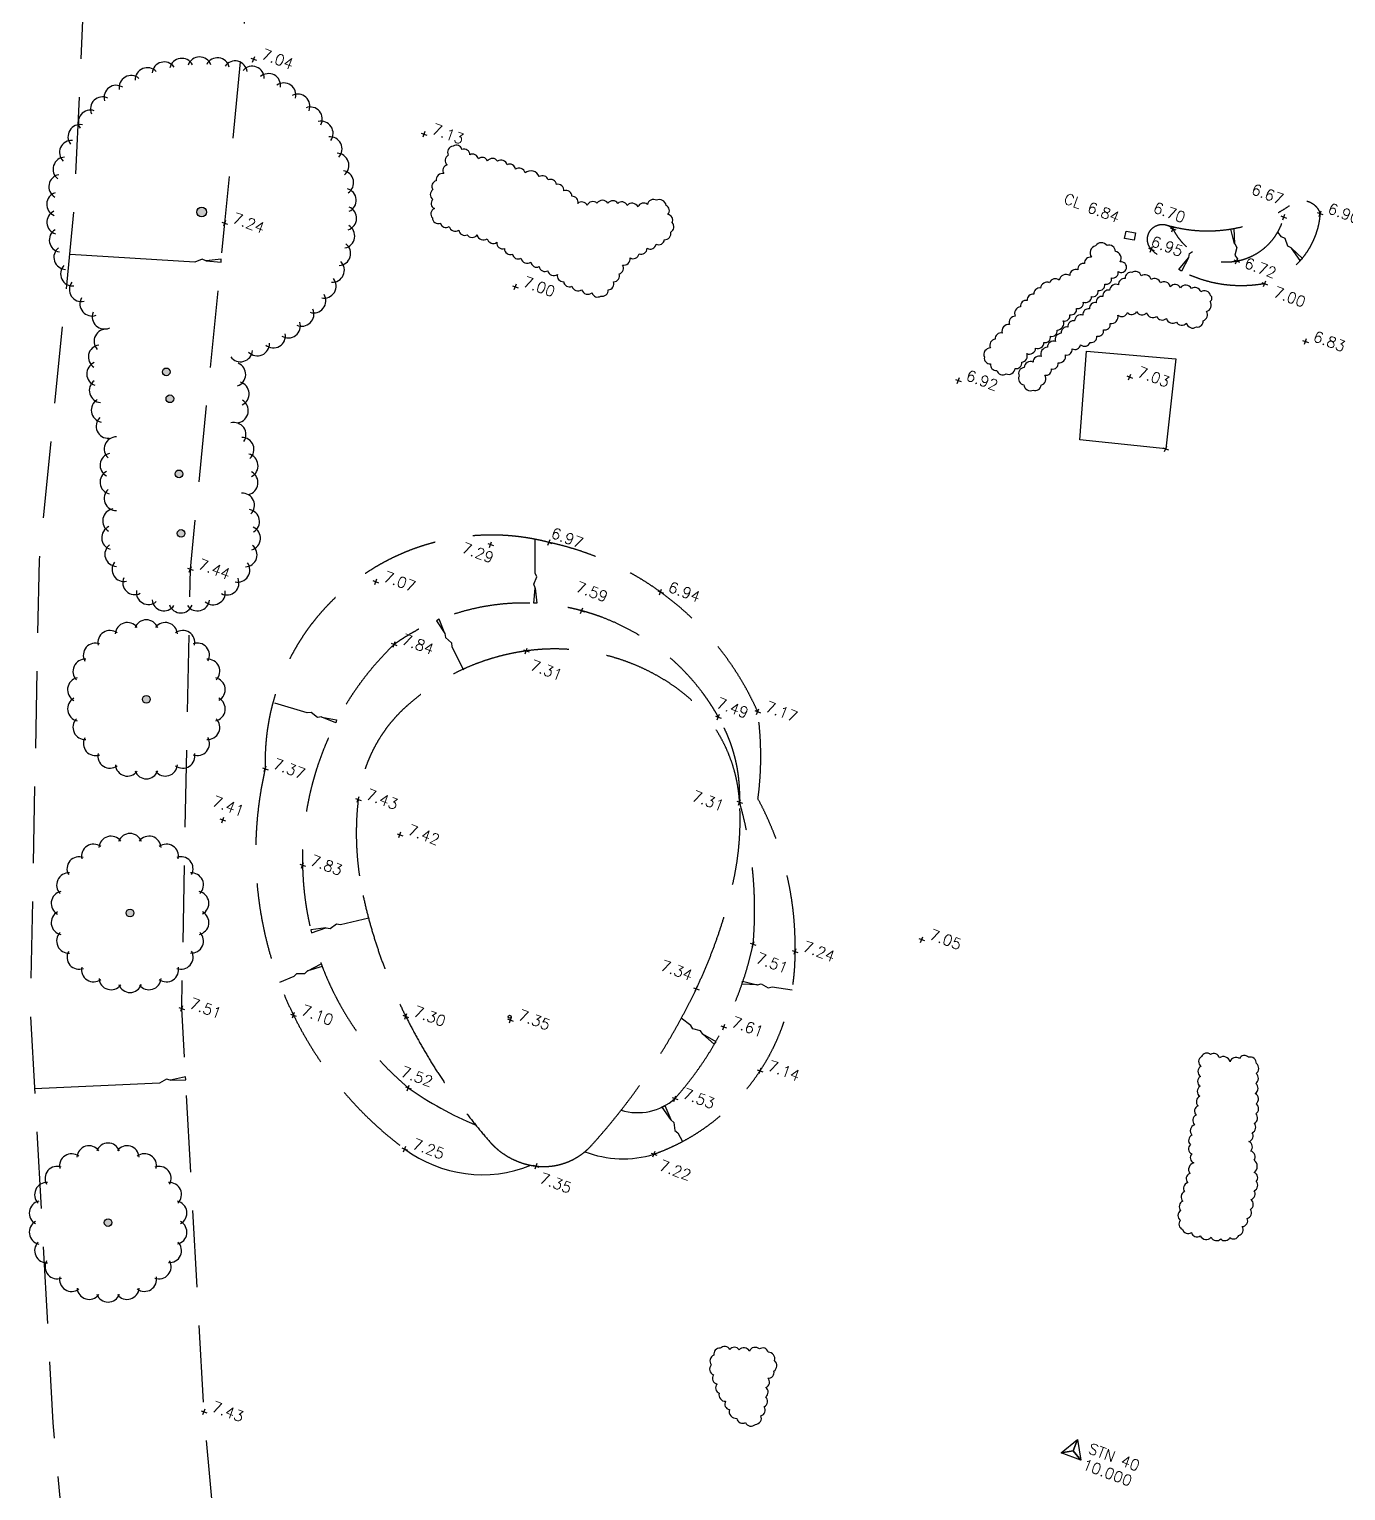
# Model space of a CAD drawing. Header units: millimetres. Extents: x 521005098 to 521837086, y 174609906 to 175681253.
# Drawn here: x 521104755 to 521148302, y 174838614 to 174886964 of the extents above; entities that cross this region are included whole.
import ezdxf

# ---------------------------------------------------------------- set-up
doc = ezdxf.new("R2010")
doc.units = ezdxf.units.MM
doc.header["$LTSCALE"] = 200
doc.linetypes.add('layout$0$survey$0$DASHED', pattern=[19.05, 12.7, -6.35])
for name, color, linetype in [('layout$0$survey$0$CONTROL', 8, 'Continuous'), ('layout$0$survey$0$DETAIL', 8, 'Continuous'), ('layout$0$survey$0$LEVEL', 8, 'Continuous'), ('layout$0$survey$0$SERVICE', 8, 'Continuous'), ('layout$0$survey$0$VEGETATION', 8, 'Continuous')]:
    doc.layers.add(name, color=color, linetype=linetype)
doc.styles.add('layout$0$survey$0$ROMANS', font='Romans.shx')

# ---------------------------------------------------------------- blocks, each defined once
blk = doc.blocks.new('layout')
at = {"layer": 'layout$0$survey$0$VEGETATION', "linetype": 'Continuous'}
h = blk.add_hatch(color=256, dxfattribs=at)
edge = h.paths.add_edge_path()
edge.add_arc((521115073.4, 174918020), 63.7, 0, 360)
edge = h.paths.add_edge_path()
edge.add_arc((521111401.8, 174901547.4), 445.6, 0, 360)
edge = h.paths.add_edge_path()
edge.add_arc((521114380.9, 174912769.5), 445.6, 0, 360)
edge = h.paths.add_edge_path()
edge.add_arc((521111106.6, 174907680.3), 445.6, 0, 360)
edge = h.paths.add_edge_path()
edge.add_arc((521130778.1, 174907548), 191, 0, 360)
edge = h.paths.add_edge_path()
edge.add_arc((521128878.5, 174907917.9), 238.7, 0, 360)
edge = h.paths.add_edge_path()
edge.add_arc((521125456.6, 174908480.4), 127.3, 0, 360)
edge = h.paths.add_edge_path()
edge.add_arc((521123084, 174909461.2), 111.4, 0, 360)
edge = h.paths.add_edge_path()
edge.add_arc((521123578.9, 174909798.9), 159.2, 0, 360)
edge = h.paths.add_edge_path()
edge.add_arc((521135036.2, 174903122.5), 238.7, 0, 360)
edge = h.paths.add_edge_path()
edge.add_arc((521137729.6, 174901034.5), 127.3, 0, 360)
edge = h.paths.add_edge_path()
edge.add_arc((521108679.4, 174895237), 557, 0, 360)
edge = h.paths.add_edge_path()
edge.add_arc((521110457.9, 174880915.5), 159.2, 0, 360)
edge = h.paths.add_edge_path()
edge.add_arc((521109286.3, 174875629), 127.3, 0, 360)
edge = h.paths.add_edge_path()
edge.add_arc((521109406.6, 174874737.3), 127.3, 0, 360)
edge = h.paths.add_edge_path()
edge.add_arc((521109710.1, 174872254.4), 127.3, 0, 360)
h = blk.add_hatch(color=256, dxfattribs=at)
edge = h.paths.add_edge_path()
edge.add_arc((521107363.3, 174847485.9), 127.3, 0, 360)
edge = h.paths.add_edge_path()
edge.add_arc((521108089.7, 174857728.6), 127.3, 0, 360)
edge = h.paths.add_edge_path()
edge.add_arc((521108630.4, 174864796.4), 127.3, 0, 360)
edge = h.paths.add_edge_path()
edge.add_arc((521109777.2, 174870284.8), 127.3, 0, 360)
edge = h.paths.add_edge_path()
edge.add_arc((521109223.4, 174827814.6), 318.3, 0, 360)
edge = h.paths.add_edge_path()
edge.add_arc((521110888.3, 174822577.8), 191, 0, 360)
edge = h.paths.add_edge_path()
edge.add_arc((521110553.7, 174814085.9), 318.3, 0, 360)
edge = h.paths.add_edge_path()
edge.add_arc((521114086.5, 174812773.3), 95.5, 0, 360)
edge = h.paths.add_edge_path()
edge.add_arc((521119943, 174801192.5), 127.3, 0, 360)
edge = h.paths.add_edge_path()
edge.add_arc((521186785.5, 174843920.1), 795.8, 0, 360)
edge = h.paths.add_edge_path()
edge.add_arc((521185967.8, 174837206.1), 397.9, 0, 360)
edge = h.paths.add_edge_path()
edge.add_arc((521183924.6, 174834006.3), 159.2, 0, 360)
edge = h.paths.add_edge_path()
edge.add_arc((521187380.2, 174829847.2), 445.6, 0, 360)
edge = h.paths.add_edge_path()
edge.add_arc((521184011.7, 174816914.6), 477.5, 0, 360)
edge = h.paths.add_edge_path()
edge.add_arc((521177488.6, 174812700.2), 111.4, 0, 360)
edge = h.paths.add_edge_path()
edge.add_arc((521182543.8, 174812830), 477.5, 0, 360)
edge = h.paths.add_edge_path()
edge.add_arc((521181857.1, 174810036.9), 47.7, 0, 360)
edge = h.paths.add_edge_path()
edge.add_arc((521181487.7, 174809440.9), 47.7, 0, 360)
edge = h.paths.add_edge_path()
edge.add_arc((521181847.4, 174806581.3), 79.6, 0, 360)
edge = h.paths.add_edge_path()
edge.add_arc((521175029.1, 174799872.5), 101.9, 0, 360)
edge = h.paths.add_edge_path()
edge.add_arc((521178984.9, 174790892.6), 191, 0, 360)
edge = h.paths.add_edge_path()
edge.add_arc((521175277.8, 174790783.4), 95.5, 0, 360)
edge = h.paths.add_edge_path()
edge.add_arc((521173218.2, 174781206.2), 127.3, 0, 360)
at = {"layer": 'layout$0$survey$0$CONTROL', "linetype": 'Continuous', "flags": 128}
blk.add_lwpolyline([(521139288, 174839933.4), (521139427.5, 174840308.3), (521139542.8, 174839625.1), (521139288, 174839933.4), (521138893.5, 174839866.9), (521139427.5, 174840308.3), (521139288, 174839933.4), (521139542.8, 174839625.1), (521138893.5, 174839866.9), (521139288, 174839933.4)], dxfattribs=at)
at = {"layer": 'layout$0$survey$0$DETAIL', "linetype": 'layout$0$survey$0$DASHED', "flags": 128}
for points in [[(521142116.9, 174771083.9), (521136987.8, 174774877.5), (521128833.3, 174785221.1), (521124595.9, 174791248.7), (521121074.9, 174799541.5), (521117031.4, 174808637.9), (521112390.1, 174817455.5), (521111651.9, 174829088.8), (521110534.6, 174841229), (521109801, 174854571.8), (521110085.6, 174869101.7), (521111224, 174880549.7), (521112403.6, 174892564.6), (521113786.2, 174905675.7)], [(521147083.8, 174758324.3), (521133476, 174771255.9), (521124821.8, 174782233.3), (521120200.7, 174788806.7), (521116488.9, 174797548.8), (521112529.8, 174806455.6), (521107467.9, 174816072.2), (521106666.4, 174828701.3), (521105547.2, 174840862.5), (521104798.3, 174854483.4), (521105090.4, 174869398.5), (521106248.2, 174881041.3), (521106752.7, 174892273.4), (521107237, 174900674.2)]]:
    blk.add_lwpolyline(points, dxfattribs=at)
blk.add_lwpolyline([(521145621, 174878547.4, -0.2426273), (521141870.4, 174879682, -0.9778539), (521142585.9, 174880359.9, 0.6979107), (521146253.6, 174880753.8, -0.8072524), (521147452.7, 174880866.8, -0.3070017)], format="xyb", close=True, dxfattribs=at)
at = {"layer": 'layout$0$survey$0$DETAIL', "flags": 128}
for points in [[(521144627.2, 174879868.3), (521144497.5, 174880353.7), (521144596.2, 174880369.8)], [(521146507.1, 174879720.9), (521146870.8, 174879374.2), (521146794.9, 174879309.1)], [(521110605.9, 174879306.7), (521111106.2, 174879259.5), (521111105.6, 174879359.5)], [(521143105.8, 174879404.3), (521142868, 174878961.6), (521142785.1, 174879017.5)], [(521121495.3, 174868473.2), (521121546, 174867973.3), (521121446, 174867973.2)], [(521118503.5, 174866976.1), (521118319.8, 174867443.8), (521118230.8, 174867398.2)], [(521114428.5, 174864210.8), (521114922.4, 174864118), (521114894.2, 174864022.1)], [(521114568.4, 174857234.1), (521114070.1, 174857168.8), (521114092.9, 174857071.4)], [(521113967.9, 174855812.5), (521114412.8, 174856046.1), (521114450.2, 174855953.3)], [(521128833.6, 174855352.3), (521128331.7, 174855374.9), (521128346.1, 174855473.9)], [(521127040.1, 174853717.6), (521127415.9, 174853384), (521127474.5, 174853465)], [(521109428.7, 174852196.3), (521109931.2, 174852204.6), (521109919.6, 174852303.9)], [(521125973.3, 174850890.9), (521125692.1, 174851307.3), (521125780.1, 174851354.8)]]:
    blk.add_lwpolyline(points, close=True, dxfattribs=at)
for points in [[(521146507.1, 174879720.9), (521146501.8, 174879727.1), (521146383.7, 174879787.7), (521146299.3, 174880039.5), (521146181.3, 174880100.2), (521146051.1, 174880251.7)], [(521110605.9, 174879306.7), (521110597.8, 174879306.6), (521110474.6, 174879355.9), (521110229.2, 174879254.6), (521106107.1, 174879515.5)], [(521143105.8, 174879404.3), (521143110.4, 174879411), (521143137.5, 174879540.9), (521143238.3, 174879608.7)], [(521144627.2, 174879868.3), (521144628.5, 174879860.3), (521144697.6, 174879746.9), (521144638.4, 174879488.1), (521144707.5, 174879374.7), (521144719.5, 174879301.3)], [(521142311, 174872989), (521142380.8, 174873176.4)], [(521142252.2, 174873117.6), (521142439.6, 174873047.8)], [(521121495.3, 174868473.2), (521121495.3, 174868481.3), (521121445.1, 174868604.2), (521121544.8, 174868850.3), (521121494.6, 174868973.2), (521121493, 174870090)], [(521118503.5, 174866976.1), (521118507.2, 174866968.9), (521118518.8, 174866836.7), (521118720, 174866663.5), (521118731.6, 174866531.2), (521119122, 174865770.1)], [(521114428.5, 174864210.8), (521114420.7, 174864213), (521114288.7, 174864199.6), (521114080.8, 174864364.8), (521113948.7, 174864351.4), (521112877.1, 174864665.7)], [(521114568.4, 174857234.1), (521114576.2, 174857235.9), (521114707.4, 174857215.3), (521114924, 174857368.7), (521115055.2, 174857348.1), (521115989.9, 174857566.9)], [(521113967.9, 174855812.5), (521113960.4, 174855809.4), (521113865.1, 174855717), (521113599.6, 174855717.6), (521113504.3, 174855625.2), (521113028.3, 174855433)], [(521128833.6, 174855352.3), (521128841.6, 174855351.1), (521128970.5, 174855382.9), (521129199.5, 174855248.4), (521129328.4, 174855280.2), (521129987.7, 174855184.1)], [(521127040.1, 174853717.6), (521127033.6, 174853722.4), (521126963.3, 174853835), (521126705.4, 174853898.2), (521126635.1, 174854010.8), (521126314, 174854243.1)], [(521109428.7, 174852196.3), (521109420.7, 174852195.4), (521109292.8, 174852230.8), (521109060.1, 174852103), (521104934.3, 174851907.6)], [(521125973.3, 174850890.9), (521125977.2, 174850883.8), (521126079.5, 174850799.3), (521126108.1, 174850535.3), (521126210.5, 174850450.7), (521126363.3, 174850167.3)]]:
    blk.add_lwpolyline(points, dxfattribs=at)
at = {"layer": 'layout$0$survey$0$DETAIL', "linetype": 'Continuous', "flags": 128}
blk.add_lwpolyline([(521139504.5, 174873375.6), (521139727.1, 174876317.2), (521142679.5, 174876064.7), (521142345.9, 174873082.7)], close=True, dxfattribs=at)
at = {"layer": 'layout$0$survey$0$DETAIL', "linetype": 'layout$0$survey$0$DASHED'}
blk.add_lwpolyline([(521126819.4, 174855222.5, -0.0728032), (521123357.3, 174850043.4, -0.2435354), (521121519.6, 174849355, -0.1859698), (521119979.8, 174850170.5, -0.0631374), (521117209.4, 174854309.4, -0.0621214), (521115796, 174858309.4, -0.0831288), (521115638, 174861485.4, -0.1847314), (521117261.1, 174864591.6, -0.147804), (521121194.5, 174866397.7, -0.1907579), (521126145.3, 174865186.1, -0.2272788), (521128252.4, 174861391, -0.0721559), (521128022.4, 174858666.2, -0.0539652)], format="xyb", close=True, dxfattribs=at)
at = {"layer": 'layout$0$survey$0$DETAIL', "linetype": 'Continuous'}
blk.add_circle((521120646.6, 174854294.1), 50, dxfattribs=at)
at = {"layer": 'layout$0$survey$0$DETAIL', "linetype": 'layout$0$survey$0$DASHED'}
for centre, radius, start, end in [((521143728.5, 174885115), 4822.9, 253.75434, 304.19975), ((521120049.2, 174862738.8), 7491.7, 75.32491, 181.84176), ((521119895.7, 174860402.8), 9800.3, 23.98877, 77.91771), ((521121106.9, 174860592.4), 7388.6, 29.29824, 125.41809), ((521123683.9, 174859488.9), 9889.8, 133.91134, 229.72356), ((521123097.5, 174861602.3), 5159.2, 357.6519, 30.3349), ((521118273, 174862907), 10679.7, 352.43865, 7.96692), ((521124491.2, 174859738.4), 12244.9, 166.97567, 233.29409), ((521115729, 174857827.3), 13020.6, 355.00717, 15.88437), ((521119879.8, 174856642), 10210.6, 358.94723, 28.42106), ((521123055.9, 174856374.4), 7033.3, 289.64114, 0.65172), ((521117718.9, 174859050.5), 11231.2, 318.36586, 347.88879)]:
    blk.add_arc(centre, radius, start, end, dxfattribs=at)
at = {"layer": 'layout$0$survey$0$DETAIL', "linetype": 'Continuous'}
for centre, radius, start, end in [((521124098.1, 174861642.8), 11849.8, 234.93538, 247.30941), ((521124875.3, 174852996.3), 1874.4, 253.15797, 311.33106), ((521119736.3, 174853358.3), 4287.8, 233.27626, 292.00292), ((521124394.2, 174853098.6), 3501.9, 248.93346, 287.03202)]:
    blk.add_arc(centre, radius, start, end, dxfattribs=at)
at = {"layer": 'layout$0$survey$0$LEVEL', "flags": 128}
for points in [[(521112085.1, 174886007.9), (521112272.5, 174885938.1)], [(521112143.9, 174885879.3), (521112213.7, 174886066.7)], [(521117721.5, 174883530.5), (521117908.9, 174883460.7)], [(521117780.3, 174883401.9), (521117850.1, 174883589.3)], [(521147359, 174880901.7), (521147546.5, 174880831.9)], [(521147417.9, 174880773.1), (521147487.6, 174880960.5)], [(521111130.3, 174880584.6), (521111317.7, 174880514.8)], [(521111189.1, 174880456), (521111258.9, 174880643.4)], [(521142551.1, 174880266.2), (521142620.8, 174880453.6)], [(521146159.9, 174880788.7), (521146347.3, 174880718.9)], [(521146218.7, 174880660), (521146288.5, 174880847.5)], [(521142492.2, 174880394.8), (521142679.7, 174880325)], [(521141776.7, 174879716.9), (521141964.1, 174879647.1)], [(521141835.5, 174879588.3), (521141905.3, 174879775.7)], [(521144599.9, 174879331.4), (521144787.4, 174879261.6)], [(521144658.8, 174879202.8), (521144728.5, 174879390.2)], [(521120798.6, 174878349.6), (521120868.4, 174878537.1)], [(521145527.2, 174878582.3), (521145714.7, 174878512.5)], [(521145586.1, 174878453.7), (521145655.9, 174878641.2)], [(521120739.8, 174878478.2), (521120927.3, 174878408.4)], [(521146876.8, 174876668.5), (521147064.3, 174876598.7)], [(521146935.7, 174876539.9), (521147005.5, 174876727.3)], [(521135393.3, 174875378.1), (521135580.8, 174875308.3)], [(521135452.2, 174875249.5), (521135522, 174875437)], [(521141062, 174875493.1), (521141249.4, 174875423.3)], [(521141120.8, 174875364.5), (521141190.6, 174875551.9)], [(521119920.1, 174869950.2), (521120107.5, 174869880.4)], [(521119978.9, 174869821.6), (521120048.7, 174870009.1)], [(521121853.4, 174870021), (521122040.8, 174869951.2)], [(521121912.2, 174869892.3), (521121982, 174870079.8)], [(521109991.9, 174869136.6), (521110179.3, 174869066.8)], [(521110050.7, 174869008), (521110120.5, 174869195.4)], [(521116124.9, 174868725), (521116312.3, 174868655.3)], [(521116183.7, 174868596.4), (521116253.5, 174868783.9)], [(521125543.7, 174868380), (521125731.1, 174868310.2)], [(521125602.5, 174868251.4), (521125672.3, 174868438.8)], [(521122934.7, 174867761.6), (521123122.2, 174867691.8)], [(521122993.6, 174867633), (521123063.3, 174867820.4)], [(521116731.2, 174866648.5), (521116918.6, 174866578.8)], [(521116790, 174866519.9), (521116859.8, 174866707.4)], [(521121100.8, 174866432.6), (521121288.2, 174866362.8)], [(521121159.6, 174866304), (521121229.4, 174866491.4)], [(521128814.6, 174864293.5), (521128884.4, 174864480.9)], [(521127456.6, 174864242.9), (521127644.1, 174864173.1)], [(521127515.4, 174864114.3), (521127585.2, 174864301.7)], [(521128755.8, 174864422.1), (521128943.3, 174864352.3)], [(521112467.6, 174862532.9), (521112655.1, 174862463.1)], [(521112526.5, 174862404.3), (521112596.3, 174862591.7)], [(521115603.1, 174861391.7), (521115672.9, 174861579.1)], [(521115544.3, 174861520.3), (521115731.7, 174861450.5)], [(521128158.7, 174861425.9), (521128346.1, 174861356.1)], [(521128217.5, 174861297.2), (521128287.3, 174861484.7)], [(521111062.4, 174860841.3), (521111249.9, 174860771.5)], [(521111121.3, 174860712.7), (521111191, 174860900.1)], [(521116923.3, 174860348.4), (521117110.8, 174860278.6)], [(521116982.2, 174860219.8), (521117051.9, 174860407.2)], [(521113702.1, 174859341.2), (521113889.5, 174859271.4)], [(521113760.9, 174859212.6), (521113830.7, 174859400)], [(521128606.4, 174856729), (521128793.9, 174856659.2)], [(521128665.2, 174856600.4), (521128735, 174856787.8)], [(521134179.2, 174856885.6), (521134366.6, 174856815.8)], [(521134238, 174856757), (521134307.8, 174856944.4)], [(521129995, 174856489.3), (521130182.4, 174856419.5)], [(521130053.8, 174856360.7), (521130123.6, 174856548.1)], [(521126784.5, 174855128.7), (521126854.3, 174855316.2)], [(521126725.7, 174855257.3), (521126913.1, 174855187.6)], [(521109707.3, 174854606.7), (521109894.7, 174854536.9)], [(521109766.1, 174854478.1), (521109835.9, 174854665.5)], [(521113402.6, 174854383.7), (521113590, 174854313.9)], [(521113461.4, 174854255.1), (521113531.2, 174854442.5)], [(521117115.7, 174854344.3), (521117303.2, 174854274.6)], [(521117174.5, 174854215.7), (521117244.3, 174854403.2)], [(521120578.7, 174854222), (521120766.1, 174854152.2)], [(521120637.5, 174854093.3), (521120707.3, 174854280.8)], [(521127636, 174853993.9), (521127823.4, 174853924.1)], [(521127694.8, 174853865.3), (521127764.6, 174854052.7)], [(521128836.8, 174852542), (521129024.2, 174852472.2)], [(521128895.6, 174852413.4), (521128965.4, 174852600.8)], [(521117196.7, 174851978.6), (521117384.1, 174851908.8)], [(521117255.5, 174851850), (521117325.3, 174852037.4)], [(521126019.4, 174851623.7), (521126206.9, 174851553.9)], [(521126078.2, 174851495.1), (521126148, 174851682.5)], [(521117078.7, 174849956.5), (521117266.1, 174849886.7)], [(521117137.5, 174849827.9), (521117207.3, 174850015.3)], [(521125326.2, 174849785.2), (521125513.7, 174849715.4)], [(521125385, 174849656.6), (521125454.8, 174849844)], [(521121425.9, 174849389.9), (521121613.3, 174849320.1)], [(521121484.7, 174849261.3), (521121554.5, 174849448.7)], [(521110440.9, 174841263.9), (521110628.3, 174841194.1)], [(521110499.7, 174841135.3), (521110569.5, 174841322.7)]]:
    blk.add_lwpolyline(points, dxfattribs=at)
at = {"layer": 'layout$0$survey$0$SERVICE', "linetype": 'Continuous', "flags": 128}
blk.add_lwpolyline([(521141302.8, 174879982.7), (521140988.4, 174880041.9), (521141034.7, 174880287.6), (521141349.2, 174880228.3)], close=True, dxfattribs=at)
at = {"layer": 'layout$0$survey$0$VEGETATION', "linetype": 'Continuous', "flags": 128}
for points in [[(521121159.4, 174882210.9, 0.5205671), (521120839.8, 174882329.9, 0.5205671), (521120565.5, 174882481.6, 0.5205671), (521120245.8, 174882600.7, 0.5205671), (521119917.4, 174882607.2, 0.5205671), (521119610.6, 174882671.8, 0.5205671), (521119330.9, 174882809.1, 0.5205671), (521119067.3, 174882989.9, 0.5205671), (521118776.8, 174883098.1, 0.5205671), (521118614.3, 174882794.9, 0.5205671), (521118578.8, 174882477.4, 0.5205671), (521118470.6, 174882187, 0.5205671), (521118217.2, 174881950.7, 0.5205671), (521118109.1, 174881660.4, 0.5205671), (521118102.7, 174881332.1, 0.5205671), (521118156, 174881031.2, 0.5205671), (521118091.5, 174880724.6, 0.5205671), (521118355, 174880543.8, 0.5205671), (521118645.6, 174880435.6, 0.5205671), (521118965.2, 174880316.6, 0.5205671), (521119239.6, 174880164.8, 0.5205671), (521119568, 174880158.2, 0.5205671), (521119902.1, 174880033.8, 0.5205671), (521120221.8, 174879914.8, 0.5205671), (521120474.5, 174879705, 0.5205671), (521120738, 174879524.2, 0.5205671), (521121017.8, 174879387, 0.5205671), (521121351.9, 174879262.5, 0.5205671), (521121626.3, 174879110.8, 0.5205671), (521121906, 174878973.5, 0.5205671), (521122225.7, 174878854.5, 0.5205671), (521122433.1, 174878612, 0.5205671), (521122707.5, 174878460.2, 0.5205671), (521123027.1, 174878341.2, 0.5205671), (521123372, 174878245.8, 0.5205671), (521123662.6, 174878137.6, 0.5205671), (521123905.2, 174878344.9, 0.5205671), (521124086, 174878608.2, 0.5205671), (521124266.7, 174878871.6, 0.5205671), (521124374.9, 174879161.9, 0.5205671), (521124628.3, 174879398.2, 0.5205671), (521124927.3, 174879534.9, 0.5205671), (521125193.6, 174879716.8, 0.5205671), (521125492.6, 174879853.4, 0.5205671), (521125762.5, 174880000.9, 0.5205671), (521125972.4, 174880253.4, 0.5205671), (521126022.4, 174880565.5, 0.5205671), (521125874.7, 174880835.4, 0.5205671), (521125821.4, 174881136.3, 0.5205671), (521125503.4, 174881304.3, 0.5205671), (521125204.4, 174881167.6, 0.5205671), (521124892.5, 174881085.4, 0.5205671), (521124531.4, 174881137.2, 0.5205671), (521124224.6, 174881201.8, 0.5205671), (521123896.2, 174881208.4, 0.5205671), (521123533.3, 174881211.2, 0.5205671), (521123206.9, 174881134.4, 0.5205671), (521122900.1, 174881199, 0.5205671), (521122707.2, 174881436.2, 0.5205671), (521122443.7, 174881617, 0.5205671), (521122190.9, 174881826.8, 0.5205671), (521121916.6, 174881978.5, 0.5205671), (521121626, 174882086.7, 0.5205671), (521121159.4, 174882210.9)], [(521141047.3, 174879045.7, 0.5205671), (521140840.9, 174879266.9, 0.5205671), (521140681.6, 174879614.8, 0.5205671), (521140405.6, 174879804.1, 0.5205671), (521140028.7, 174879800.2, 0.5205671), (521139887.1, 174879420, 0.5205671), (521139665.9, 174879213.7, 0.5205671), (521139444.7, 174879007.5, 0.5205671), (521139172.8, 174878820.1, 0.5205671), (521138824.8, 174878661.1, 0.5205671), (521138505.1, 174878578.1, 0.5205671), (521138207.9, 174878400.2, 0.5205671), (521137986.7, 174878193.9, 0.5205671), (521137765.5, 174877987.7, 0.5205671), (521137544.3, 174877781.4, 0.5205671), (521137370.9, 174877470.8, 0.5205671), (521137181.5, 174877195, 0.5205671), (521136932, 174876912.7, 0.5205671), (521136710.8, 174876706.4, 0.5205671), (521136546.9, 174876421.2, 0.5205671), (521136348.1, 174876120, 0.5205671), (521136554.5, 174875898.8, 0.5205671), (521136760.9, 174875677.6, 0.5205671), (521137065.3, 174875564.3, 0.5205671), (521137362.6, 174875742.2, 0.5205671), (521137583.8, 174875948.5, 0.5205671), (521137747.7, 174876233.8, 0.5205671), (521138045, 174876411.7, 0.5205671), (521138316.9, 174876599, 0.5205671), (521138538.1, 174876805.3, 0.5205671), (521138759.3, 174877011.5, 0.5205671), (521138958.1, 174877312.7, 0.5205671), (521139179.3, 174877519, 0.5205671), (521139400.5, 174877725.2, 0.5205671), (521139621.7, 174877931.5, 0.5205671), (521139893.6, 174878118.8, 0.5205671), (521140114.8, 174878325.1, 0.5205671), (521140336, 174878531.3, 0.5205671), (521140557.1, 174878737.6, 0.5205671), (521140778.3, 174878943.8, 0.5205671), (521141047.3, 174879045.7)], [(521143833.6, 174878152.5, 0.5205671), (521143503.9, 174878275.3, 0.5205671), (521143199.5, 174878388.6, 0.5205671), (521142832.1, 174878410, 0.5205671), (521142499.4, 174878447.3, 0.5205671), (521142169.7, 174878570, 0.5205671), (521141865.4, 174878683.4, 0.5205671), (521141535.7, 174878806.1, 0.5205671), (521141231.3, 174878919.4, 0.5205671), (521141010.1, 174878713.2, 0.5205671), (521140788.9, 174878506.9, 0.5205671), (521140491.7, 174878329, 0.5205671), (521140270.5, 174878122.8, 0.5205671), (521140049.3, 174877916.5, 0.5205671), (521139828.1, 174877710.3, 0.5205671), (521139606.9, 174877504, 0.5205671), (521139335, 174877316.7, 0.5205671), (521139113.8, 174877110.4, 0.5205671), (521138892.6, 174876904.2, 0.5205671), (521138703.3, 174876628.3, 0.5205671), (521138431.3, 174876441, 0.5205671), (521138232.6, 174876139.8, 0.5205671), (521137960.7, 174875952.5, 0.5205671), (521137663.4, 174875774.5, 0.5205671), (521137499.4, 174875489.3, 0.5205671), (521137652.1, 174875201.5, 0.5205671), (521137963, 174875028, 0.5205671), (521138225.5, 174875190, 0.5205671), (521138348.2, 174875519.6, 0.5205671), (521138569.3, 174875725.8, 0.5205671), (521138790.5, 174875932.1, 0.5205671), (521139030.6, 174876189, 0.5205671), (521139251.8, 174876395.2, 0.5205671), (521139530.2, 174876522.5, 0.5205671), (521139849.9, 174876605.5, 0.5205671), (521140071.1, 174876811.7, 0.5205671), (521140292.3, 174877018, 0.5205671), (521140513.5, 174877224.2, 0.5205671), (521140763, 174877506.5, 0.5205671), (521141082.6, 174877589.5, 0.5205671), (521141383.5, 174877621.8, 0.5205671), (521141716.1, 174877584.5, 0.5205671), (521142045.8, 174877461.7, 0.5205671), (521142369, 174877399.1, 0.5205671), (521142698.8, 174877276.3, 0.5205671), (521143031.4, 174877239, 0.5205671), (521143361.1, 174877116.3, 0.5205671), (521143582.3, 174877322.5, 0.5205671), (521143695.6, 174877626.7, 0.5205671), (521143818.3, 174877956.2, 0.5205671), (521143833.6, 174878152.5)], [(521143535.2, 174852976.6, 0.5205671), (521143504.2, 174852653.9, 0.5205671), (521143492.8, 174852323.9, 0.5205671), (521143481.4, 174851993.9, 0.5205671), (521143470, 174851664, 0.5205671), (521143419.5, 174851348.6, 0.5205671), (521143349.3, 174851040.5, 0.5205671), (521143298.8, 174850725.1, 0.5205671), (521143214.1, 174850377.8, 0.5205671), (521143163.5, 174850062.4, 0.5205671), (521143205.9, 174849757, 0.5205671), (521143275.1, 174849463.9, 0.5205671), (521143143.9, 174849111.6, 0.5205671), (521143073.8, 174848803.5, 0.5205671), (521142964.5, 174848510, 0.5205671), (521142913.9, 174848194.6, 0.5205671), (521142843.8, 174847886.5, 0.5205671), (521142832.4, 174847556.5, 0.5205671), (521142901.6, 174847263.4, 0.5205671), (521143195.3, 174847154, 0.5205671), (521143489, 174847044.6, 0.5205671), (521143851, 174846999, 0.5205671), (521144166.6, 174846948.3, 0.5205671), (521144472.1, 174846990.5, 0.5205671), (521144765.4, 174847059.6, 0.5205671), (521144874.7, 174847353.1, 0.5205671), (521145042.7, 174847624.7, 0.5205671), (521145152, 174847918.3, 0.5205671), (521145163.4, 174848248.2, 0.5205671), (521145272.7, 174848541.8, 0.5205671), (521145342.9, 174848849.9, 0.5205671), (521145273.6, 174849143, 0.5205671), (521145267.7, 174849546.3, 0.5205671), (521145159.4, 174849854, 0.5205671), (521145097.5, 174850166.7, 0.5205671), (521145206.7, 174850460.3, 0.5205671), (521145276.9, 174850768.4, 0.5205671), (521145327.4, 174851083.8, 0.5205671), (521145338.8, 174851413.7, 0.5205671), (521145311.1, 174851758.3, 0.5205671), (521145322.5, 174852088.3, 0.5205671), (521145333.9, 174852418.3, 0.5205671), (521145345.2, 174852748.2, 0.5205671), (521145088, 174852955.4, 0.5205671), (521144782.4, 174852913.2, 0.5205671), (521144474.6, 174852805, 0.5205671), (521144122.2, 174852936.3, 0.5205671), (521143828.4, 174853045.6, 0.5205671), (521143535.2, 174852976.6)], [(521129202, 174843194.4, 0.5205671), (521128905.9, 174843304.6, 0.5205671), (521128571.7, 174843230, 0.5205671), (521128237.1, 174843278, 0.5205671), (521127932.9, 174843284.1, 0.5205671), (521127611.8, 174843327.1, 0.5205671), (521127404, 174843098.2, 0.5205671), (521127315.8, 174842778.8, 0.5205671), (521127390.5, 174842444.7, 0.5205671), (521127507.3, 174842140.9, 0.5205671), (521127578.6, 174841838.7, 0.5205671), (521127787.7, 174841577.1, 0.5205671), (521127914.4, 174841300.2, 0.5205671), (521128158.8, 174841010.1, 0.5205671), (521128444.9, 174840873, 0.5205671), (521128774.4, 174840811.5, 0.5205671), (521128956.9, 174841095.8, 0.5205671), (521129067, 174841391.7, 0.5205671), (521129114.9, 174841726, 0.5205671), (521129120.9, 174842030.1, 0.5205671), (521129190.7, 174842341, 0.5205671), (521129385.1, 174842574.9, 0.5205671), (521129406, 174842919.3, 0.5205671), (521129202, 174843194.4)]]:
    blk.add_lwpolyline(points, format="xyb", close=True, dxfattribs=at)
at = {"layer": 'layout$0$survey$0$VEGETATION', "linetype": 'Continuous'}
for centre, radius in [((521110457.9, 174880915.5), 159.2), ((521109286.3, 174875629), 127.3), ((521109406.6, 174874737.3), 127.3), ((521109710.1, 174872254.4), 127.3), ((521109777.2, 174870284.8), 127.3), ((521108630.4, 174864796.4), 127.3), ((521108089.7, 174857728.6), 127.3), ((521107363.3, 174847485.9), 127.3)]:
    blk.add_circle(centre, radius, dxfattribs=at)
for centre, start, end in [((521109220.7, 174885481.3), 35.5253, 174.79703), ((521109800.8, 174885600), 28.3495, 167.62123), ((521110391.1, 174885645.4), 21.17369, 160.44542), ((521110982.4, 174885616.7), 13.99789, 153.26962), ((521111565.6, 174885514.4), 6.82209, 146.09382), ((521112131.4, 174885340), 359.64628, 138.91801), ((521108127.6, 174885032.1), 49.8769, 189.14863), ((521108660.1, 174885291), 42.7011, 181.97283), ((521112670.9, 174885096.3), 352.47048, 131.74221), ((521107631.6, 174884708.8), 57.05271, 196.32444), ((521113175.8, 174884787.1), 345.29468, 124.56641), ((521113638.2, 174884417.3), 338.11888, 117.39061), ((521106779.6, 174883889.9), 71.40431, 210.67604), ((521107180, 174884326), 64.22851, 203.50024), ((521114050.7, 174883992.6), 330.94307, 110.2148), ((521106436.9, 174883407.1), 78.58012, 217.85185), ((521114406.9, 174883519.7), 323.76727, 103.039), ((521114701.3, 174883006), 316.59147, 95.8632), ((521106157.1, 174882885.3), 85.75592, 225.02765), ((521114929.2, 174882459.6), 309.41566, 88.68739), ((521105944.8, 174882332.6), 92.93172, 232.20345), ((521105803.1, 174881757.8), 100.10752, 239.37925), ((521115087.1, 174881889), 302.23986, 81.51159), ((521105734.3, 174881169.7), 107.28333, 246.55506), ((521115172.4, 174881303.1), 295.06406, 74.33579), ((521105739.6, 174880577.7), 114.45913, 253.73086), ((521115183.9, 174880711.2), 287.88826, 67.15999), ((521115121.3, 174880122.4), 280.71245, 59.98418), ((521105818.7, 174879991), 121.63493, 260.90666), ((521105970.6, 174879418.7), 128.81073, 268.08247), ((521114985.8, 174879546.1), 273.53665, 52.80838), ((521106192.7, 174878869.9), 135.98654, 275.25827), ((521114779.2, 174878991.2), 266.36085, 45.63258), ((521106481.6, 174878353.1), 143.16234, 282.43407), ((521114505, 174878466.5), 259.18504, 38.45677), ((521106832.8, 174877876.5), 150.33814, 289.60987), ((521114167.4, 174877980.1), 252.00924, 31.28097), ((521107240.8, 174877447.5), 157.51395, 296.78568), ((521113771.7, 174877539.8), 244.83344, 24.10517), ((521107299.2, 174876642.1), 83.34919, 222.62092), ((521113324, 174877152.3), 237.65764, 16.92937), ((521112301.8, 174876559.3), 223.30603, 2.57776), ((521112831.5, 174876823.7), 230.48183, 9.75356), ((521107110.1, 174876118), 97.7008, 236.97253), ((521111743.2, 174876363.1), 216.13023, 355.40196), ((521107056.8, 174875563.3), 112.0524, 251.32413), ((521111515.1, 174875545), 288.20409, 67.47582), ((521107142.7, 174875012.8), 126.40401, 265.67574), ((521111631, 174874901.6), 294.58858, 73.86031), ((521107207.8, 174874363.2), 120.01951, 259.29124), ((521111602.3, 174874345.1), 280.23697, 59.5087), ((521107369.2, 174873829.8), 134.37112, 273.64285), ((521111524.6, 174873551.4), 325.92102, 105.19275), ((521107637.5, 174873078.3), 88.68707, 227.9588), ((521111789.5, 174873061.2), 311.56942, 90.84115), ((521107497.9, 174872538.8), 103.03868, 242.31041), ((521111924.6, 174872520.6), 297.21781, 76.48954), ((521107496.5, 174871981.6), 117.39028, 256.66201), ((521111921.5, 174871963.4), 282.86621, 62.13794), ((521107633.2, 174871441.4), 131.74189, 271.01362), ((521111805.6, 174871212.4), 314.94109, 94.21282), ((521107585.6, 174870698.8), 99.667, 238.93873), ((521111972.2, 174870680.7), 300.58948, 79.86121), ((521107551.4, 174870142.6), 114.01861, 253.29034), ((521112001.9, 174870124.3), 286.23788, 65.50961), ((521107656.1, 174869595.3), 128.37022, 267.64195), ((521111892.7, 174869577.9), 271.88627, 51.158), ((521107893.2, 174869091.1), 142.72182, 281.99355), ((521111651.4, 174869075.6), 257.53467, 36.8064), ((521108247.9, 174868661.3), 157.07343, 296.34516), ((521108698, 174868332.9), 171.42503, 310.69676), ((521110840.4, 174868324.1), 228.83146, 8.10319), ((521111293.2, 174868648.8), 243.18306, 22.45479), ((521109215.5, 174868126.3), 185.77664, 325.04837), ((521109768.1, 174868054.4), 200.12824, 339.39997), ((521110321.2, 174868121.7), 214.47985, 353.75158), ((521108629.2, 174867026.8), 20.39564, 159.66737), ((521107423.5, 174866672.1), 53.12291, 192.39464), ((521108000.8, 174866936.1), 36.75927, 176.031), ((521109257.6, 174866936.8), 4.032, 143.30373), ((521109835.2, 174866673.4), 347.66836, 126.94009), ((521106944, 174866256.1), 69.48654, 208.75827), ((521110315.2, 174866257.9), 331.30473, 110.57646), ((521106601, 174865721.8), 85.85018, 225.12191), ((521110658.7, 174865724), 314.94109, 94.21282), ((521106422.5, 174865112.6), 102.21382, 241.48555), ((521110837.9, 174865115), 298.57745, 77.84918), ((521106422.9, 174864477.8), 118.57745, 257.84918), ((521110838.3, 174864480.2), 282.21382, 61.48555), ((521106602, 174863868.7), 134.94109, 274.21282), ((521110659.7, 174863871), 265.85018, 45.12191), ((521106945.6, 174863334.9), 151.30473, 290.57646), ((521110316.8, 174863336.7), 249.48654, 28.75827), ((521107425.6, 174862919.4), 167.66836, 306.94009), ((521108003.2, 174862656), 184.032, 323.30373), ((521109259.9, 174862656.7), 216.75927, 356.031), ((521109837.3, 174862920.7), 233.12291, 12.39464), ((521108631.6, 174862566), 200.39564, 339.66737), ((521107460.1, 174859868.3), 36.75927, 176.031), ((521108088.5, 174859959), 20.39564, 159.66737), ((521108716.9, 174859869), 4.032, 143.30373), ((521106882.8, 174859604.3), 53.12291, 192.39464), ((521109294.5, 174859605.6), 347.66836, 126.94009), ((521106403.3, 174859188.3), 69.48654, 208.75827), ((521109774.5, 174859190.1), 331.30473, 110.57646), ((521106060.3, 174858654), 85.85018, 225.12191), ((521110118, 174858656.3), 314.94109, 94.21282), ((521105881.8, 174858044.8), 102.21382, 241.48555), ((521110297.2, 174858047.2), 298.57745, 77.84918), ((521105882.2, 174857410), 118.57745, 257.84918), ((521110297.6, 174857412.4), 282.21382, 61.48555), ((521106061.4, 174856800.9), 134.94109, 274.21282), ((521110119.1, 174856803.2), 265.85018, 45.12191), ((521106404.9, 174856267.1), 151.30473, 290.57646), ((521109776.1, 174856268.9), 249.48654, 28.75827), ((521106884.9, 174855851.6), 167.66836, 306.94009), ((521109296.6, 174855852.9), 233.12291, 12.39464), ((521107462.5, 174855588.2), 184.032, 323.30373), ((521108090.9, 174855498.2), 200.39564, 339.66737), ((521108719.2, 174855588.9), 216.75927, 356.031), ((521106733.7, 174849625.7), 36.75927, 176.031), ((521107362, 174849716.3), 20.39564, 159.66737), ((521107990.5, 174849626.3), 4.032, 143.30373), ((521106156.4, 174849361.6), 53.12291, 192.39464), ((521108568.1, 174849362.9), 347.66836, 126.94009), ((521105676.8, 174848945.6), 69.48654, 208.75827), ((521109048.1, 174848947.5), 331.30473, 110.57646), ((521105333.9, 174848411.4), 85.85018, 225.12191), ((521109391.6, 174848413.6), 314.94109, 94.21282), ((521105155.4, 174847802.1), 102.21382, 241.48555), ((521109570.8, 174847804.6), 298.57745, 77.84918), ((521105155.7, 174847167.3), 118.57745, 257.84918), ((521109571.1, 174847169.7), 282.21382, 61.48555), ((521105334.9, 174846558.3), 134.94109, 274.21282), ((521109392.6, 174846560.5), 265.85018, 45.12191), ((521105678.5, 174846024.4), 151.30473, 290.57646), ((521109049.7, 174846026.3), 249.48654, 28.75827), ((521106158.5, 174845608.9), 167.66836, 306.94009), ((521108570.2, 174845610.3), 233.12291, 12.39464), ((521106736.1, 174845345.5), 184.032, 323.30373), ((521107992.8, 174845346.2), 216.75927, 356.031), ((521107364.5, 174845255.5), 200.39564, 339.66737)]:
    blk.add_arc(centre, 400, start, end, dxfattribs=at)
at = {"layer": 'layout$0$survey$0$CONTROL', "style": 'layout$0$survey$0$ROMANS'}
for s, p in [('STN 40', (521139753.9, 174839866.6)), ('10.000', (521139558.5, 174839341.8))]:
    blk.add_text(s, height=360, rotation=339.57696, dxfattribs=at).set_placement(p)
at = {"layer": 'layout$0$survey$0$LEVEL', "style": 'layout$0$survey$0$ROMANS'}
for s, p in [('7.04', (521112401.1, 174885996.9)), ('7.13', (521118037.5, 174883519.5)), ('CL 6.84', (521138942.8, 174881216.7)), ('6.67', (521145148.1, 174881526.8)), ('6.70', (521141900.3, 174880921.3)), ('6.90', (521147675.1, 174880890.8)), ('7.24', (521111446.3, 174880573.6)), ('6.95', (521141825, 174879805.6)), ('6.72', (521144915.5, 174879087.2)), ('7.00', (521121055.9, 174878467.3)), ('7.00', (521145877.2, 174878126.8)), ('6.83', (521147192.9, 174876657.5)), ('6.92', (521135709.4, 174875367.2)), ('7.03', (521141378, 174875482.1)), ('6.97', (521121981.8, 174870156.2)), ('7.29', (521119025.5, 174869664.4)), ('7.44', (521110307.9, 174869125.6)), ('7.07', (521116440.9, 174868714.1)), ('7.59', (521122798.6, 174868375.2)), ('6.94', (521125859.7, 174868369)), ('7.84', (521117047.2, 174866637.6)), ('7.31', (521121293.3, 174865783.3)), ('7.49', (521127451.5, 174864534)), ('7.17', (521129071.9, 174864411.1)), ('7.37', (521112783.7, 174862521.9)), ('7.41', (521110771.6, 174861284.4)), ('7.43', (521115860.3, 174861509.3)), ('7.31', (521126642.3, 174861458.5)), ('7.42', (521117239.4, 174860337.4)), ('7.83', (521114018.1, 174859330.2)), ('7.24', (521130311, 174856478.3)), ('7.05', (521134495.2, 174856874.6)), ('7.51', (521128758.8, 174856094.6)), ('7.34', (521125600.9, 174855851.3)), ('7.51', (521110023.3, 174854595.7)), ('7.10', (521113718.6, 174854372.8)), ('7.30', (521117431.8, 174854333.4)), ('7.35', (521120894.7, 174854211)), ('7.61', (521127952.1, 174853982.9)), ('7.52', (521117011.2, 174852336.9)), ('7.14', (521129152.8, 174852531)), ('7.53', (521126335.5, 174851612.7)), ('7.25', (521117394.7, 174849945.5)), ('7.22', (521125556, 174849236.1)), ('7.35', (521121600.7, 174848815.6)), ('7.43', (521110756.9, 174841252.9))]:
    blk.add_text(s, height=360, rotation=339.57696, dxfattribs=at).set_placement(p)

msp = doc.modelspace()

# ---------------------------------------------------------------- block references
msp.add_blockref('layout', (0, 0))

doc.saveas('drawing.dxf')
